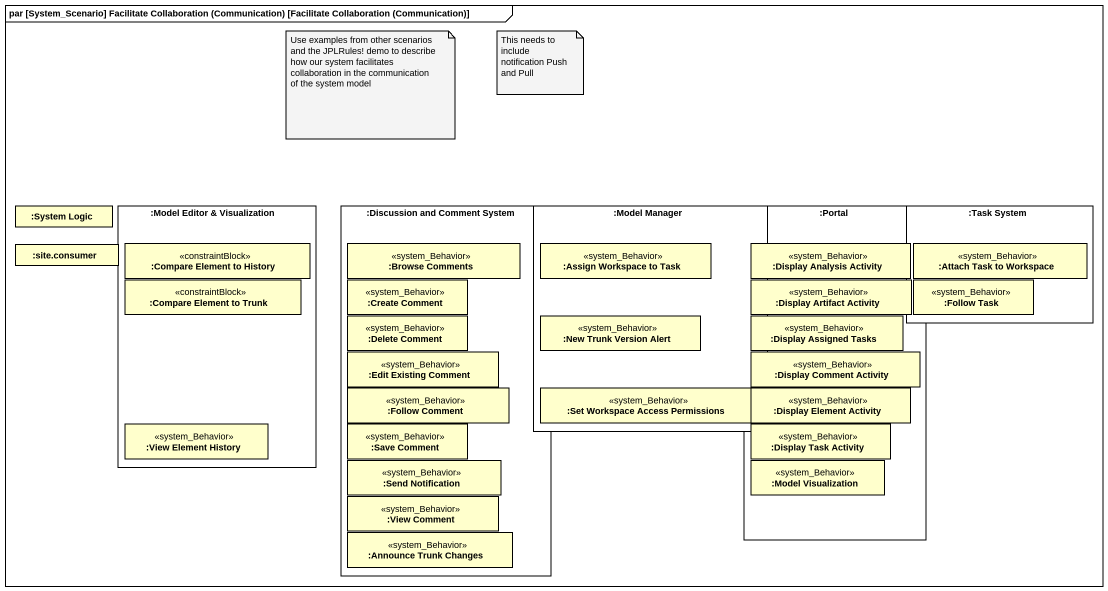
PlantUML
@startuml
mainframe par [System_Scenario] Facilitate Collaboration (Communication) [Facilitate Collaboration (Communication)]
rectangle ":System Logic" as System_Logic
rectangle ":Model Editor & Visualization" as Model_Editor_Visualization {
  rectangle ":Compare Element to History" as Compare_Element_to_History <<constraintBlock>>
  rectangle ":Compare Element to Trunk" as Compare_Element_to_Trunk <<constraintBlock>>
  rectangle ":View Element History" as View_Element_History <<system_Behavior>>
}
rectangle ":Discussion and Comment System" as Discussion_and_Comment {
  rectangle ":Browse Comments" as Browse_Comments <<system_Behavior>>
  rectangle ":Create Comment" as Create_Comment <<system_Behavior>>
  rectangle ":Delete Comment" as Delete_Comment <<system_Behavior>>
  rectangle ":Edit Existing Comment" as Edit_Existing_Comment <<system_Behavior>>
  rectangle ":Follow Comment" as Follow_Comment <<system_Behavior>>
  rectangle ":Save Comment" as Save_Comment <<system_Behavior>>
  rectangle ":Send Notification" as Send_Notification <<system_Behavior>>
  rectangle ":View Comment" as View_Comment <<system_Behavior>>
  rectangle ":Announce Trunk Changes" as Announce_Trunk_Changes <<system_Behavior>>
}
rectangle ":Model Manager" as Model_Manager {
  rectangle ":Assign Workspace to Task" as Assign_Workspace_to_Task <<system_Behavior>>
  rectangle ":New Trunk Version Alert" as New_Trunk_Version_Alert <<system_Behavior>>
  rectangle ":Set Workspace Access Permissions" as Set_Workspace_Access <<system_Behavior>>
}
rectangle ":Portal" as Portal {
  rectangle ":Display Analysis Activity" as Display_Analysis_Activity <<system_Behavior>>
  rectangle ":Display Artifact Activity" as Display_Artifact_Activity <<system_Behavior>>
  rectangle ":Display Assigned Tasks" as Display_Assigned_Tasks <<system_Behavior>>
  rectangle ":Display Comment Activity" as Display_Comment_Activity <<system_Behavior>>
  rectangle ":Display Element Activity" as Display_Element_Activity <<system_Behavior>>
  rectangle ":Display Task Activity" as Display_Task_Activity <<system_Behavior>>
  rectangle ":Model Visualization" as Model_Visualization <<system_Behavior>>
}
rectangle ":Task System" as Task_System {
  rectangle ":Attach Task to Workspace" as Attach_Task_to_Workspace <<system_Behavior>>
  rectangle ":Follow Task" as Follow_Task <<system_Behavior>>
}
rectangle ":site.consumer" as site_consumer
note as N1
  Use examples from other scenarios and the JPLRules! demo to describe how our system facilitates collaboration in the communication of the system model
end note
note as N2
  This needs to include notification Push and Pull
end note
@enduml
